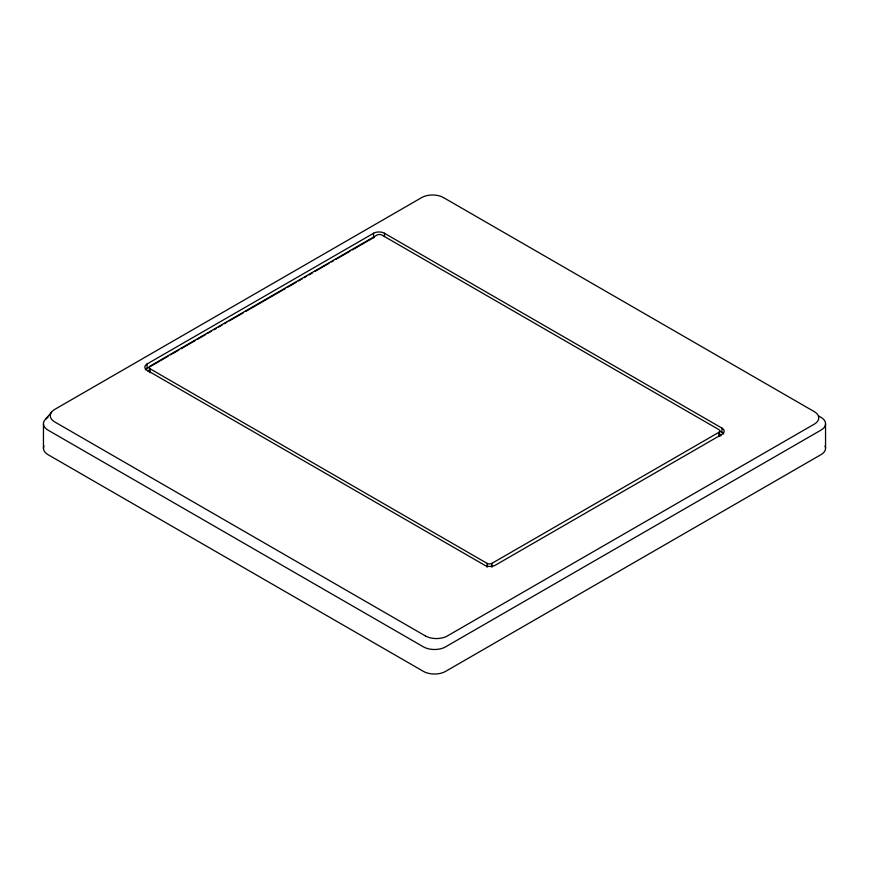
<?xml version="1.0" encoding="UTF-8"?>
<svg xmlns="http://www.w3.org/2000/svg" width="869" height="869" viewBox="0 0 869 869"><rect width="100%" height="100%" fill="white"/><g stroke="black" fill="none" stroke-linecap="round" stroke-linejoin="round"><path stroke-width="1.3" d="M51.456 412.297L45.557 419.206M147.035 364.013L146.437 364.415A7.854 4.53 0 0 0 146.437 369.933L485.195 565.523A7.854 4.53 0 0 0 494.765 565.523L722.563 434A7.854 4.53 0 0 0 722.563 428.482L383.805 232.892A7.854 4.53 0 0 0 374.235 232.892L147.035 364.013L147.035 368.413L146.437 368.814A7.854 4.53 0 0 0 145.405 369.836M147.035 368.413L168.162 356.214M170.509 354.856L178.732 350.12M181.078 348.762L195.156 340.626M197.502 339.279L205.725 334.532M208.071 333.175L211.591 331.143M213.937 329.786L216.283 328.428M218.63 327.081L222.149 325.049M224.495 323.692L226.842 322.334M229.188 320.976L243.277 312.851M245.623 311.493L285.532 288.454M287.878 287.096L296.09 282.36M298.436 281.002L301.956 278.971M304.302 277.613L306.648 276.255M309.006 274.908L312.525 272.866M314.871 271.519L328.949 263.383M331.295 262.025L333.642 260.678M335.999 259.32L350.077 251.184M352.423 249.837L374.235 237.291M150.131 368.825L487.129 563.384A3.367 1.944 0 0 0 491.887 563.384L718.869 432.338A3.367 1.944 0 0 0 718.869 429.59L381.871 235.032A3.367 1.944 0 0 0 377.113 235.032L150.131 366.077A3.367 1.944 0 0 0 150.131 368.825L150.131 372.714M443.548 197.611L814.123 411.548A15.414 8.896 0 0 1 814.264 424.159L447.253 636.01A15.414 8.896 0 0 1 425.484 635.934M818.609 415.969L820.955 417.326A15.696 9.059 0 0 1 820.955 430.144L445.591 646.851A15.696 9.059 0 0 1 423.409 646.851L48.045 430.144A15.696 9.059 0 0 1 48.045 417.326M719.608 431.111L722.563 432.871A7.854 4.53 0 0 1 723.595 433.892M425.452 635.956L54.877 422.008A15.414 8.896 0 0 1 54.736 409.397L421.747 197.545A15.414 8.896 0 0 1 443.516 197.621M825.55 423.735L825.55 448.263M721.965 428.08L721.965 432.469M719.51 436.238L719.51 433.805A4.486 2.585 0 0 1 720.781 435.966M718.869 432.338L718.869 436.227M491.887 563.384L491.887 567.283M487.129 563.384L487.129 567.283M384.489 233.24L384.489 236.542M373.551 233.24L373.551 237.639M43.45 423.735L43.45 448.263M148.186 371.574A4.486 2.585 0 0 1 149.49 369.738M825.018 445.916A15.696 9.059 0 0 1 820.955 454.672L445.591 671.379A15.696 9.059 0 0 1 423.409 671.379L48.045 454.672A15.696 9.059 0 0 1 43.982 445.916"/></g></svg>
